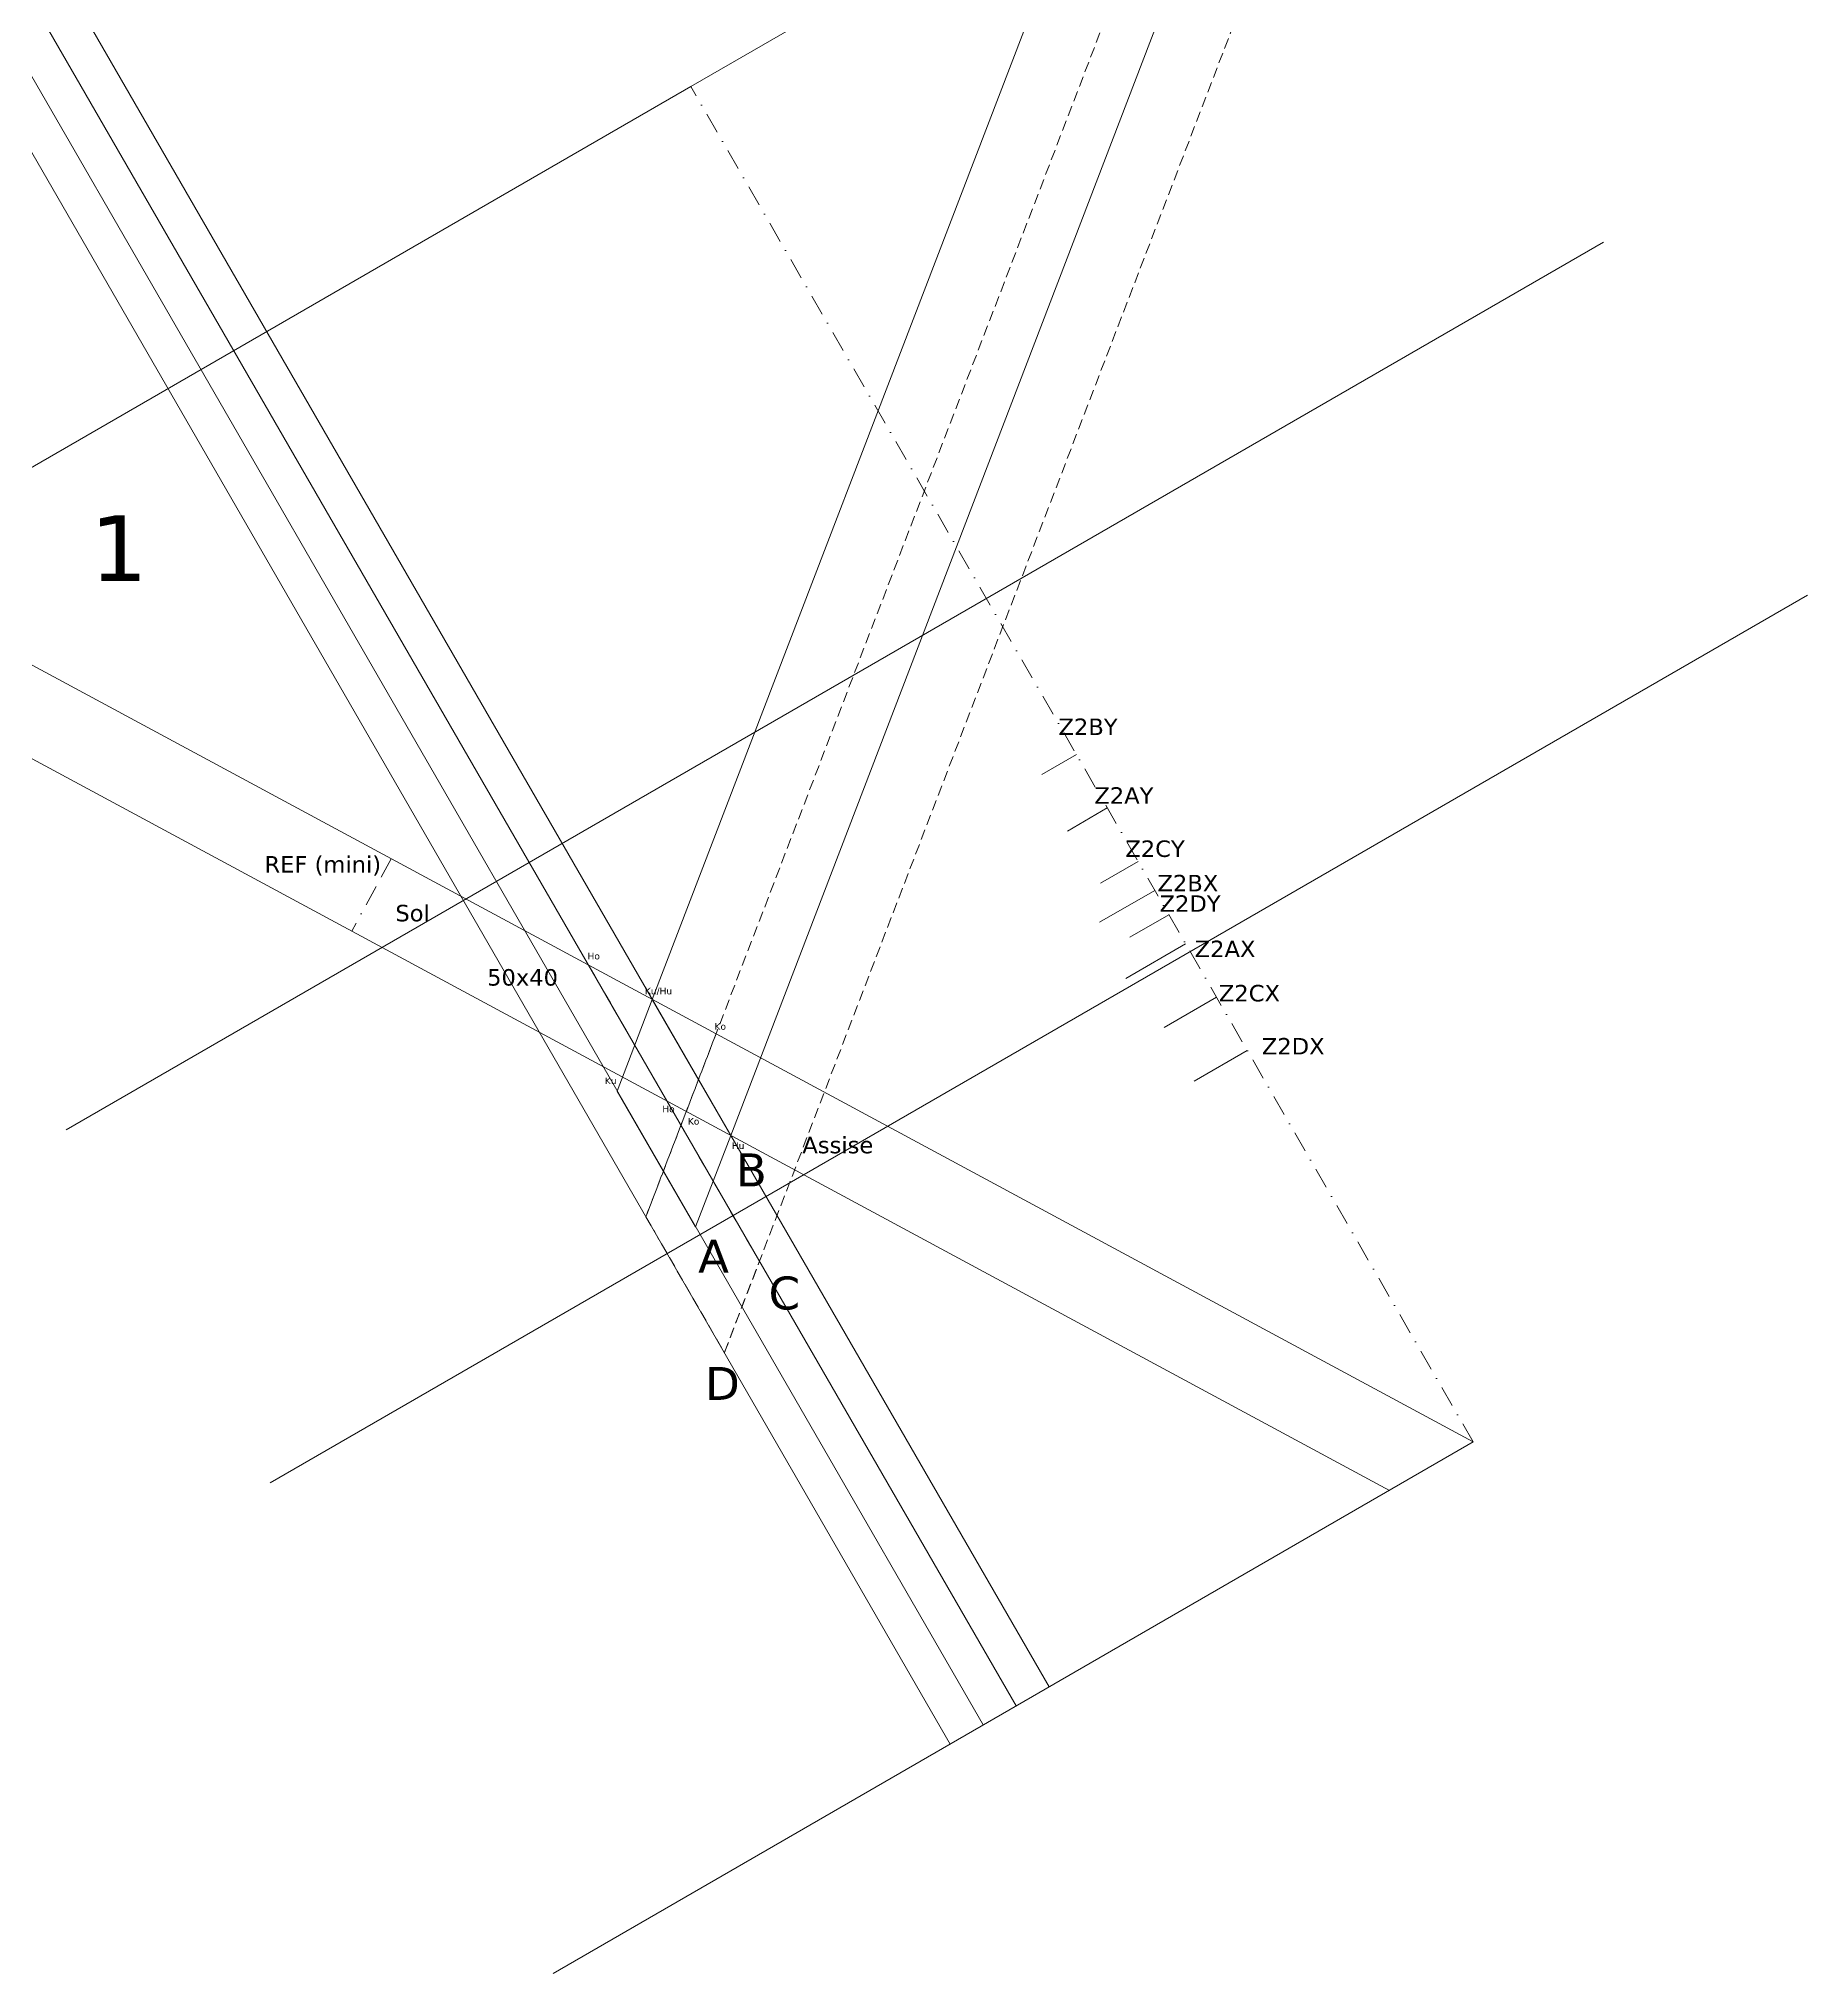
# Model space of a CAD drawing. Header units: millimetres. Extents: x -1504 to 1240, y -1525 to 1657.
# Drawn here: x 167 to 1240, y -1525 to -351 of the extents above; entities that cross this region are included whole.
import ezdxf

# ---------------------------------------------------------------- set-up
doc = ezdxf.new("R2010")
doc.units = ezdxf.units.MM
for name, pattern in [('BORDER', [44.45, 12.7, -6.35, 12.7, -6.35, 0, -6.35]), ('DASHDOT', [25.4, 12.7, -6.35, 0, -6.35]), ('HIDDEN', [9.525, 6.35, -3.175])]:
    doc.linetypes.add(name, pattern=pattern)
for name, color, linetype, lineweight, true_color in [('0_plan', 7, 'Continuous', 0, 0xffffff), ('coupe_alignement', 7, 'Continuous', 0, 0xffffff), ('mini', 7, 'Continuous', 0, 0xffffff)]:
    doc.layers.add(name, color=color, linetype=linetype, lineweight=lineweight, true_color=true_color)
doc.styles.add('textstyle16', font='')
doc.styles.add('textstyle37', font='')
doc.styles.add('textstyle38', font='')
doc.styles.add('textstyle39', font='')
doc.styles.add('textstyle40', font='')
doc.styles.add('textstyle41', font='')
doc.styles.add('textstyle42', font='')
doc.styles.add('textstyle43', font='')
doc.styles.add('textstyle44', font='')
doc.styles.add('textstyle45', font='')
doc.styles.add('textstyle46', font='')
doc.styles.add('textstyle47', font='')
doc.styles.add('textstyle48', font='')
doc.styles.add('textstyle49', font='')
doc.styles.add('textstyle50', font='')
doc.styles.add('textstyle51', font='')
doc.styles.add('textstyle52', font='')
doc.styles.add('textstyle53', font='')
doc.styles.add('textstyle54', font='')
doc.styles.add('textstyle55', font='')
doc.styles.add('textstyle56', font='')
doc.styles.add('textstyle57', font='')
doc.styles.add('textstyle58', font='')
doc.styles.add('textstyle59', font='')
doc.styles.get('textstyle16').set_extended_font_data('DejaVu Sans')
doc.styles.get('textstyle37').set_extended_font_data('DejaVu Sans')
doc.styles.get('textstyle38').set_extended_font_data('DejaVu Sans')
doc.styles.get('textstyle39').set_extended_font_data('DejaVu Sans')
doc.styles.get('textstyle40').set_extended_font_data('DejaVu Sans')
doc.styles.get('textstyle41').set_extended_font_data('DejaVu Sans')
doc.styles.get('textstyle42').set_extended_font_data('DejaVu Sans')
doc.styles.get('textstyle43').set_extended_font_data('DejaVu Sans')
doc.styles.get('textstyle44').set_extended_font_data('DejaVu Sans')
doc.styles.get('textstyle45').set_extended_font_data('DejaVu Sans')
doc.styles.get('textstyle46').set_extended_font_data('DejaVu Sans')
doc.styles.get('textstyle47').set_extended_font_data('DejaVu Sans')
doc.styles.get('textstyle48').set_extended_font_data('DejaVu Sans')
doc.styles.get('textstyle49').set_extended_font_data('DejaVu Sans')
doc.styles.get('textstyle50').set_extended_font_data('DejaVu Sans')
doc.styles.get('textstyle51').set_extended_font_data('DejaVu Sans')
doc.styles.get('textstyle52').set_extended_font_data('DejaVu Sans')
doc.styles.get('textstyle53').set_extended_font_data('DejaVu Sans')
doc.styles.get('textstyle54').set_extended_font_data('DejaVu Sans')
doc.styles.get('textstyle55').set_extended_font_data('DejaVu Sans')
doc.styles.get('textstyle56').set_extended_font_data('DejaVu Sans')
doc.styles.get('textstyle57').set_extended_font_data('DejaVu Sans')
doc.styles.get('textstyle58').set_extended_font_data('DejaVu Sans')
doc.styles.get('textstyle59').set_extended_font_data('DejaVu Sans')

msp = doc.modelspace()

# ---------------------------------------------------------------- linework, layer by layer
at = {"layer": '0_plan', "color": 1, "true_color": 0xff0000}
msp.add_line((3.9, -702.1), (562.5, -379.6), dxfattribs=at)
at = {"layer": '0_plan', "linetype": 'DASHDOT'}
msp.add_line((1037.5, -1202.3), (562.5, -379.6), dxfattribs=at)
at = {"layer": '0_plan'}
for p, q in [((1037.5, -1202.3), (54.8, -672.8)), ((986.6, -1231.7), (3.9, -702.1)), ((775.7, -797.2), (796.6, -785.1)), ((791.2, -831.5), (815.3, -817.5)), ((811.3, -863.1), (834, -849.9)), ((810.7, -886.9), (844.2, -867.6)), ((829.1, -896), (852.7, -882.3)), ((826.6, -920.9), (862.9, -900)), ((517.8, -989.3), (539.1, -933.8)), ((539.1, -933.8), (586.7, -1016.2)), ((849.8, -950.7), (881.6, -932.4)), ((868, -983.4), (900.3, -964.8)), ((565.4, -1071.7), (517.8, -989.3)), ((586.7, -1016.2), (565.4, -1071.7))]:
    msp.add_line(p, q, dxfattribs=at)
at = {"layer": '0_plan', "linetype": 'HIDDEN'}
for p, q in [((604.1, -1092.6), (500.4, -912.9)), ((577.8, -954.6), (535.2, -1065.6)), ((535.2, -1065.6), (582.9, -1148.1)), ((582.9, -1148.1), (604.1, -1092.6))]:
    msp.add_line(p, q, dxfattribs=at)
at = {"layer": '0_plan', "color": 3, "true_color": 0x00ff00}
msp.add_line((478.9, -1524.9), (1037.5, -1202.3), dxfattribs=at)
at = {"layer": 'coupe_alignement'}
for p, q in [((780, -1351), (0, 0)), ((740, -1374.1), (-40, -23.1)), ((760, -1362.6), (0, -46.2)), ((720, -1385.7), (-40, -69.3)), ((907.3, -180.6), (586.7, -1016.2)), ((805.5, -239.3), (539.1, -933.8))]:
    msp.add_line(p, q, dxfattribs=at)
at = {"layer": 'coupe_alignement', "color": 1, "true_color": 0xff0000}
msp.add_line((562.5, -379.6), (978.1, -139.7), dxfattribs=at)
at = {"layer": 'coupe_alignement', "linetype": 'HIDDEN'}
for p, q in [((967.3, -145.9), (582.9, -1148.1)), ((865.5, -204.7), (535.2, -1065.6))]:
    msp.add_line(p, q, dxfattribs=at)
at = {"layer": 'mini', "color": 1, "true_color": 0xff0000}
msp.add_line((183.3, -1012.9), (1116.7, -474), dxfattribs=at)
at = {"layer": 'mini', "color": 3, "true_color": 0x00ff00}
msp.add_line((307, -1227.2), (1240.4, -688.3), dxfattribs=at)
at = {"layer": 'mini', "linetype": 'BORDER'}
msp.add_line((380.5, -848.3), (356.7, -892.3), dxfattribs=at)

# ---------------------------------------------------------------- texts
at = {"layer": '0_plan', "char_height": 4, "attachment_point": 1}
for s, insert, style in [('\\H40;1', (197.7, -639.8), 'textstyle16'), ('\\H10;Z2BY', (785.7, -763.2), 'textstyle41'), ('\\H10;Z2AY', (807.5, -804.9), 'textstyle42'), ('\\H10;Z2CY', (826.3, -837.2), 'textstyle43'), ('\\H10;Z2BX', (845.8, -858.1), 'textstyle45'), ('\\H10;Z2DY', (847.1, -870.5), 'textstyle44'), ('\\H10;Z2AX', (868.4, -898), 'textstyle46'), ('Ho', (499.8, -905.4), 'textstyle52'), ('Ku/Hu', (534.6, -926.6), 'textstyle54'), ('\\H10;Z2CX', (883.1, -924.9), 'textstyle47'), ('Ko', (576.9, -948.1), 'textstyle56'), ('\\H10;Z2DX', (909.2, -957.1), 'textstyle48'), ('Ku', (510.3, -981.1), 'textstyle55'), ('Ho', (545.2, -998.2), 'textstyle53'), ('Ko', (560.7, -1005.7), 'textstyle57'), ('Hu', (587.4, -1020.5), 'textstyle51'), ('\\H20;B', (589.8, -1027.2), 'textstyle37'), ('\\H20;A', (566.9, -1079.6), 'textstyle39'), ('\\H20;C', (609.7, -1101.9), 'textstyle38'), ('\\H20;D', (571.1, -1156.8), 'textstyle40')]:
    msp.add_mtext(s, dxfattribs=dict(at, insert=insert, style=style))
at = {"layer": 'mini', "char_height": 4, "attachment_point": 1}
for s, insert, style in [('\\H10;REF (mini)', (303.6, -846.7), 'textstyle49'), ('\\H10;Sol', (383.1, -876.3), 'textstyle50'), ('\\H10;50x40', (438.8, -915.3), 'textstyle59'), ('\\H10;Assise', (630.2, -1017.1), 'textstyle58')]:
    msp.add_mtext(s, dxfattribs=dict(at, insert=insert, style=style))

doc.saveas('drawing.dxf')
